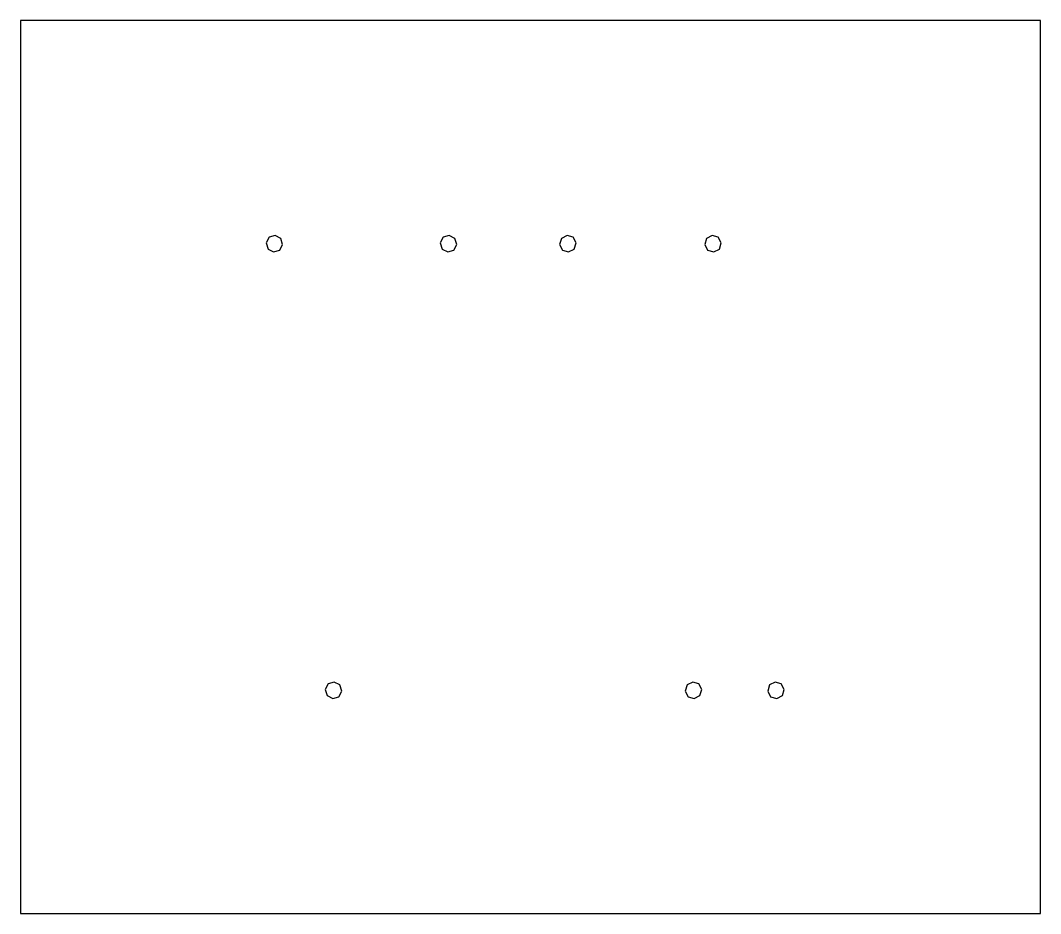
# Model space of a CAD drawing. Extents: x -1.16 to 3.64, y -3.15 to 1.05.
import ezdxf

# ---------------------------------------------------------------- set-up
doc = ezdxf.new("R2010")
doc.units = 0
doc.layers.add('V1', color=190, linetype='CONTINUOUS')

msp = doc.modelspace()

# ---------------------------------------------------------------- linework, layer by layer
at = {"layer": 'V1'}
for points in [[(-1.1561, -3.1535), (3.6439, -3.1535), (3.6439, 1.0465), (-1.1561, 1.0465), (-1.1561, -3.1535)], [(0.0424, 0.0354), (0.0139, 0.0265), (0, 0), (0.0089, -0.0285), (0.0354, -0.0424), (0.064, -0.0335), (0.0778, -0.007), (0.0689, 0.0215), (0.0424, 0.0354)], [(0.8613, 0.0354), (0.8328, 0.0265), (0.8189, 0), (0.8278, -0.0285), (0.8543, -0.0424), (0.8828, -0.0335), (0.8967, -0.007), (0.8878, 0.0215), (0.8613, 0.0354)], [(1.3942, -0.0335), (1.4228, -0.0424), (1.4493, -0.0285), (1.4582, 0), (1.4443, 0.0265), (1.4158, 0.0354), (1.3893, 0.0215), (1.3803, -0.007), (1.3942, -0.0335)], [(2.1059, -0.0424), (2.1324, -0.0285), (2.1413, 0), (2.1274, 0.0265), (2.0989, 0.0354), (2.0724, 0.0215), (2.0634, -0.007), (2.0773, -0.0335), (2.1059, -0.0424)], [(0.2922, -2.0735), (0.2783, -2.1), (0.2873, -2.1285), (0.3137, -2.1424), (0.3423, -2.1335), (0.3562, -2.107), (0.3473, -2.0785), (0.3208, -2.0646), (0.2922, -2.0735)], [(2.0147, -2.1424), (2.0412, -2.1285), (2.0501, -2.1), (2.0362, -2.0735), (2.0077, -2.0646), (1.9812, -2.0785), (1.9723, -2.107), (1.9861, -2.1335), (2.0147, -2.1424)], [(2.4023, -2.1424), (2.4288, -2.1285), (2.4378, -2.1), (2.4239, -2.0735), (2.3953, -2.0646), (2.3688, -2.0785), (2.3599, -2.107), (2.3738, -2.1335), (2.4023, -2.1424)]]:
    msp.add_lwpolyline(points, close=True, dxfattribs=at)

doc.saveas('drawing.dxf')
